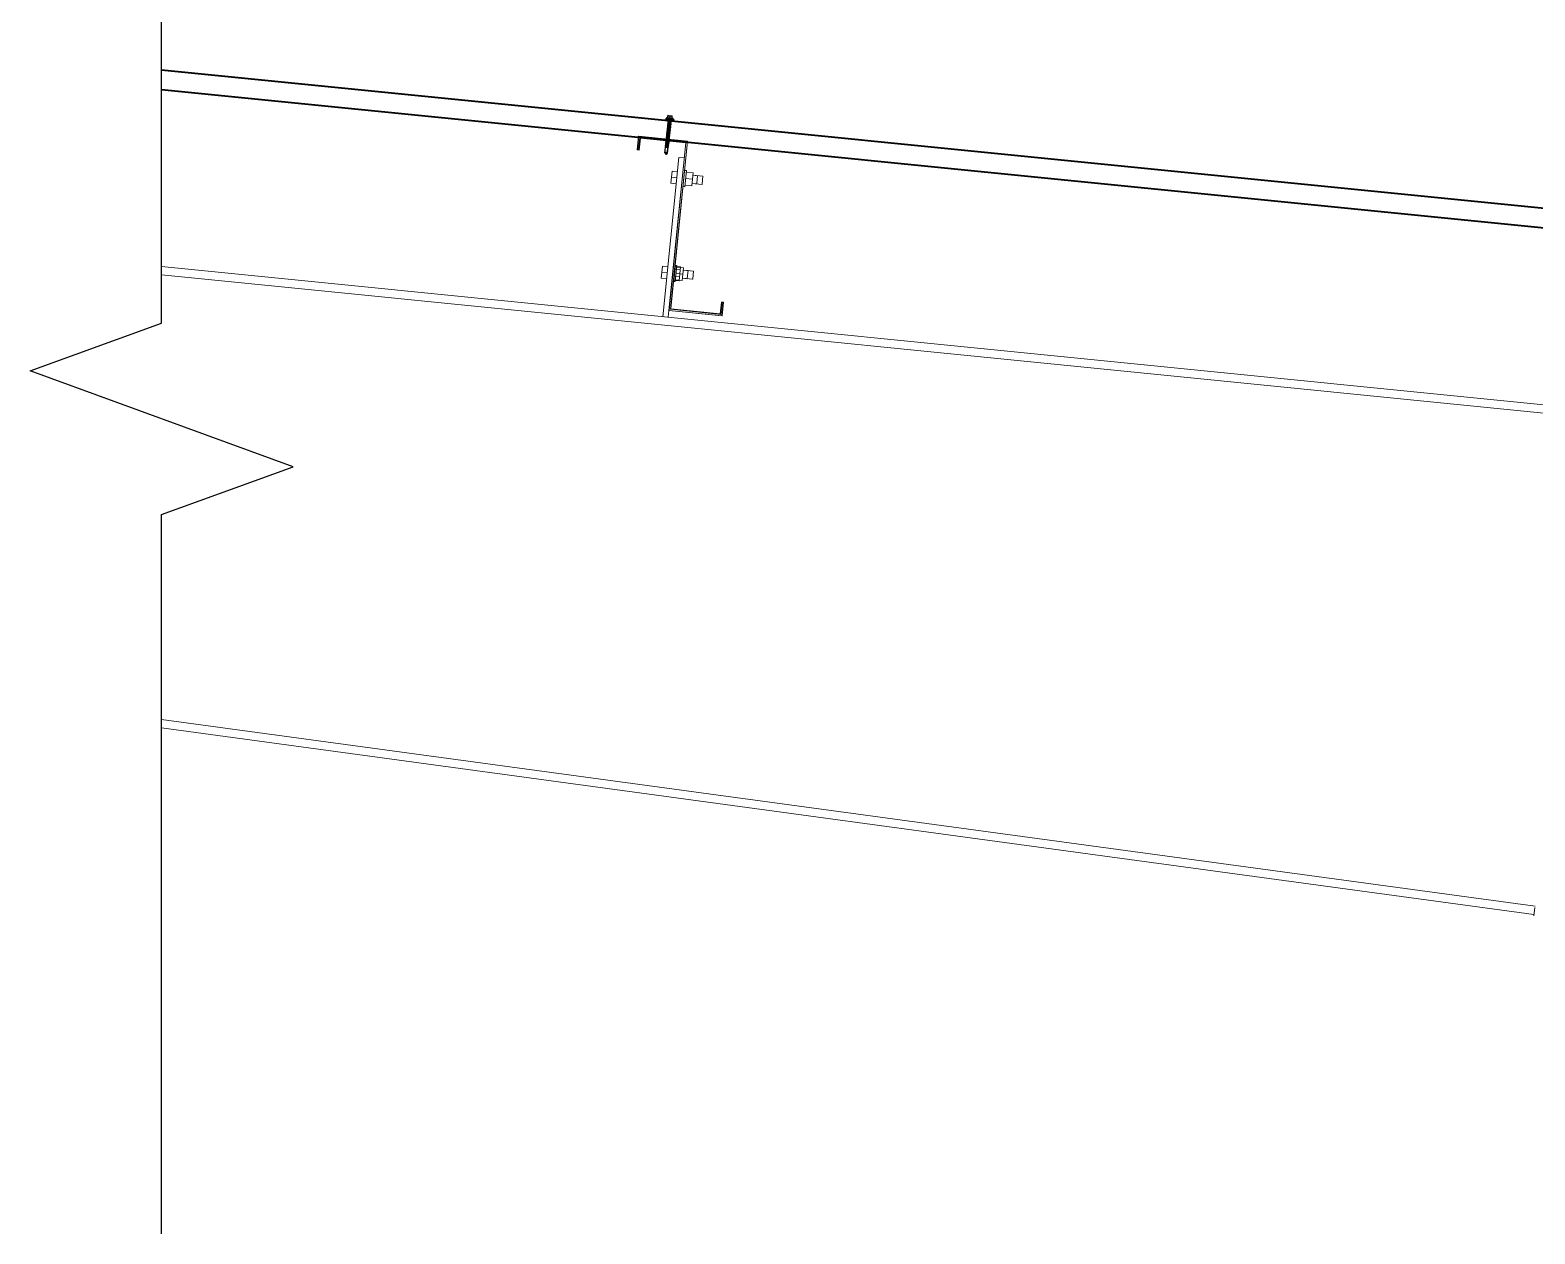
# Model space of a CAD drawing. Header units: inches. Extents: x 1359 to 46357, y -3807 to 191.
# Drawn here: x 23774.45 to 23796.55, y -941.85 to -924.18 of the extents above; entities that cross this region are included whole.
import ezdxf

# ---------------------------------------------------------------- set-up
doc = ezdxf.new("R2010")
doc.units = ezdxf.units.IN
doc.header["$MEASUREMENT"] = 0
doc.layers.add('Bolt', color=1, linetype='Continuous', lineweight=0)
doc.layers.add('S-STEEL-BEAM', color=3, linetype='Continuous', lineweight=0)
doc.layers.add('ROOFING', color=4, linetype='Continuous')
doc.layers.add('STRUCTURE', color=1, linetype='Continuous')

# ---------------------------------------------------------------- blocks, each defined once
blk = doc.blocks.new('*A729')
at = {"layer": 'Bolt', "color": 7, "linetype": 'Continuous', "lineweight": 0}
for p, q in [((524.6284, 328.6444), (524.619, 328.5498)), ((524.6262, 328.6225), (524.6578, 328.6194)), ((524.6272, 328.6445), (524.6284, 328.6444)), ((524.6278, 328.6381), (524.6593, 328.6349)), ((524.6593, 328.6349), (524.6511, 328.553)), ((524.6178, 328.5499), (524.619, 328.5498)), ((524.6196, 328.5561), (524.6511, 328.553)), ((524.6222, 328.5815), (524.6537, 328.5784))]:
    blk.add_line(p, q, dxfattribs=at)
blk = doc.blocks.new('*A740')
at = {"layer": 'S-STEEL-BEAM', "color": 2, "linetype": 'Continuous', "lineweight": 0}
for p, q in [((524.4044, 329.3225), (524.4124, 329.4021)), ((524.4192, 329.3938), (524.412, 329.3218)), ((524.4124, 329.4021), (524.6989, 329.3735)), ((524.6906, 329.3667), (524.4192, 329.3938)), ((524.412, 329.3218), (524.4044, 329.3225)), ((524.5919, 328.3792), (524.6906, 329.3667)), ((524.6989, 329.3735), (524.6002, 328.386)), ((524.8955, 328.3565), (524.9027, 328.4285)), ((524.9023, 328.3482), (524.9103, 328.4278)), ((524.9027, 328.4285), (524.9103, 328.4278)), ((524.5919, 328.3792), (524.9023, 328.3482)), ((524.6002, 328.386), (524.8955, 328.3565))]:
    blk.add_line(p, q, dxfattribs=at)
blk = doc.blocks.new('*A743')
at = {"layer": 'Bolt', "color": 7, "linetype": 'Continuous', "lineweight": 0}
for p, q in [((524.683, 329.2022), (524.693, 329.2012)), ((524.693, 329.2012), (524.6834, 329.1057)), ((524.6844, 329.1157), (524.7242, 329.1117)), ((524.6882, 329.1535), (524.728, 329.1495)), ((524.692, 329.1913), (524.7318, 329.1873)), ((524.7318, 329.1873), (524.7242, 329.1117)), ((524.7256, 329.1256), (524.7853, 329.1196)), ((524.7304, 329.1734), (524.7901, 329.1674)), ((524.7853, 329.1196), (524.7856, 329.1228)), ((524.7856, 329.1228), (524.7901, 329.1674)), ((524.6735, 329.1067), (524.6834, 329.1057)), ((524.6273, 328.645), (524.6372, 328.644)), ((524.6372, 328.644), (524.6277, 328.5485)), ((524.6325, 328.5962), (524.6723, 328.5923)), ((524.6362, 328.6341), (524.676, 328.6301)), ((524.676, 328.6301), (524.6685, 328.5544)), ((524.6747, 328.6161), (524.7344, 328.6102)), ((524.7299, 328.5656), (524.7344, 328.6102)), ((524.6177, 328.5495), (524.6277, 328.5485)), ((524.6287, 328.5584), (524.6685, 328.5544)), ((524.6699, 328.5684), (524.7296, 328.5624)), ((524.7296, 328.5624), (524.7299, 328.5656))]:
    blk.add_line(p, q, dxfattribs=at)
blk = doc.blocks.new('*A744')
at = {"layer": 'Bolt', "color": 7, "linetype": 'Continuous', "lineweight": 0}
for p, q in [((524.6013, 329.126), (524.6085, 329.1976)), ((524.6329, 329.1228), (524.6013, 329.126)), ((524.6049, 329.1618), (524.6365, 329.1586)), ((524.6085, 329.1976), (524.64, 329.1945)), ((524.683, 329.2022), (524.693, 329.2012)), ((524.693, 329.2012), (524.6834, 329.1057)), ((524.6844, 329.1157), (524.7242, 329.1117)), ((524.6882, 329.1535), (524.728, 329.1495)), ((524.7318, 329.1873), (524.692, 329.1913)), ((524.7242, 329.1117), (524.7318, 329.1873)), ((524.7256, 329.1256), (524.7535, 329.1228)), ((524.7304, 329.1734), (524.7582, 329.1706)), ((524.7535, 329.1228), (524.7538, 329.126)), ((524.7538, 329.126), (524.7582, 329.1706)), ((524.6735, 329.1067), (524.6834, 329.1057)), ((524.5456, 328.5687), (524.5528, 328.6404)), ((524.5492, 328.6046), (524.5807, 328.6014)), ((524.5528, 328.6404), (524.5843, 328.6372)), ((524.6273, 328.645), (524.6372, 328.644)), ((524.6372, 328.644), (524.6277, 328.5485)), ((524.6325, 328.5962), (524.6723, 328.5923)), ((524.676, 328.6301), (524.6362, 328.6341)), ((524.6685, 328.5544), (524.676, 328.6301)), ((524.6747, 328.6161), (524.7025, 328.6134)), ((524.6981, 328.5688), (524.7025, 328.6134)), ((524.5771, 328.5656), (524.5456, 328.5687)), ((524.6177, 328.5495), (524.6277, 328.5485)), ((524.6287, 328.5584), (524.6685, 328.5544)), ((524.6699, 328.5684), (524.6977, 328.5656)), ((524.6977, 328.5656), (524.6981, 328.5688))]:
    blk.add_line(p, q, dxfattribs=at)
blk = doc.blocks.new('*A755')
at = {"layer": 'S-STEEL-BEAM', "color": 2, "linetype": 'Continuous', "lineweight": 0}
for p, q in [((524.6484, 329.278), (524.5549, 328.3427)), ((524.6802, 329.2749), (524.6484, 329.278)), ((524.5867, 328.3395), (524.5907, 328.3793))]:
    blk.add_line(p, q, dxfattribs=at)
blk = doc.blocks.new('*A764')
at = {"layer": 'S-STEEL-BEAM', "color": 2, "linetype": 'Continuous', "lineweight": 0}
for p, q in [((524.4136, 329.402), (524.4056, 329.3224)), ((524.7001, 329.3734), (524.4136, 329.402)), ((524.4156, 329.3214), (524.4225, 329.3911)), ((524.4225, 329.3911), (524.6892, 329.3644)), ((524.4056, 329.3224), (524.4156, 329.3214)), ((524.6892, 329.3644), (524.5907, 328.3793)), ((524.6016, 328.3883), (524.7001, 329.3734)), ((524.8991, 328.4289), (524.8922, 328.3592)), ((524.9091, 328.4279), (524.8991, 328.4289)), ((524.9011, 328.3483), (524.9091, 328.4279)), ((524.5907, 328.3793), (524.9011, 328.3483)), ((524.8922, 328.3592), (524.6016, 328.3883))]:
    blk.add_line(p, q, dxfattribs=at)
blk = doc.blocks.new('A$C26A6701F')
at = {"layer": 'STRUCTURE', "color": 1, "linetype": 'Continuous'}
for p, q in [((0, 17.21), (1.33, 17.54)), ((0, 17.08), (0, 17.21)), ((0, 17.21), (4, 17.21)), ((4, 17.08), (0, 17.08)), ((3.94, 16.71), (0.06, 16.71)), ((0.4, 17.84), (3.6, 17.84)), ((0.4, 17.57), (1.2, 17.57)), ((0.93, 17.84), (0.93, 18.77)), ((0.97, 17.84), (1.03, 18.61)), ((1.07, 18.91), (2.93, 18.91)), ((1.13, 15.25), (2.9, 15.52)), ((1.39, 15.45), (1.13, 15.25)), ((1.13, 15.25), (1.39, 15.14)), ((1.13, 14.77), (2.9, 15.05)), ((1.39, 14.98), (1.13, 14.77)), ((1.13, 14.77), (1.39, 14.66)), ((1.19, 16.71), (1.14, 16.67)), ((1.14, 16.67), (1.4, 16.71)), ((1.14, 16.67), (1.4, 16.56)), ((1.14, 16.2), (2.91, 16.47)), ((1.4, 16.4), (1.14, 16.2)), ((1.14, 16.2), (1.39, 16.09)), ((1.14, 15.72), (2.91, 16)), ((1.4, 15.93), (1.14, 15.72)), ((1.14, 15.72), (1.39, 15.61)), ((1.2, 17.57), (2.8, 17.57)), ((1.33, 17.54), (1.33, 17.57)), ((1.33, 17.54), (2.67, 17.54)), ((1.39, 16.09), (2.73, 16.28)), ((1.39, 15.93), (1.39, 16.09)), ((1.39, 15.61), (2.73, 15.81)), ((2.7, 15.64), (1.39, 15.45)), ((1.39, 15.45), (1.39, 15.61)), ((1.39, 15.14), (2.73, 15.33)), ((2.7, 15.16), (1.39, 14.98)), ((1.39, 14.98), (1.39, 15.14)), ((1.39, 14.66), (2.73, 14.86)), ((1.4, 16.56), (2.42, 16.71)), ((2.71, 16.59), (1.4, 16.4)), ((1.4, 16.4), (1.4, 16.56)), ((2.71, 16.11), (1.4, 15.93)), ((1.91, 18.61), (1.97, 17.84)), ((2.04, 17.84), (2.1, 18.61)), ((2.67, 17.54), (2.67, 17.57)), ((2.67, 17.54), (4, 17.21)), ((2.7, 15.64), (2.7, 15.8)), ((2.7, 15.64), (2.9, 15.52)), ((2.7, 15.16), (2.7, 15.33)), ((2.7, 15.16), (2.9, 15.05)), ((2.7, 14.69), (2.7, 14.85)), ((2.71, 16.59), (2.71, 16.71)), ((2.71, 16.59), (2.91, 16.47)), ((2.71, 16.11), (2.71, 16.28)), ((2.71, 16.11), (2.91, 16)), ((2.73, 16.28), (2.91, 16.47)), ((2.73, 15.81), (2.91, 16)), ((2.73, 15.33), (2.9, 15.52)), ((2.73, 14.86), (2.9, 15.05)), ((2.8, 17.57), (3.6, 17.57)), ((2.97, 18.61), (3.04, 17.84)), ((3.07, 17.84), (3.07, 18.77)), ((4, 17.21), (4, 17.08)), ((1.06, 8.13), (2.84, 8.41)), ((1.33, 8.34), (1.06, 8.13)), ((1.06, 8.13), (1.32, 8.02)), ((1.06, 7.65), (2.83, 7.93)), ((1.32, 7.86), (1.06, 7.65)), ((1.06, 7.65), (1.32, 7.55)), ((1.06, 7.18), (2.83, 7.46)), ((1.32, 7.39), (1.06, 7.18)), ((1.07, 8.6), (2.84, 8.88)), ((1.33, 8.81), (1.07, 8.6)), ((1.07, 8.6), (1.33, 8.5)), ((1.08, 9.55), (2.86, 9.83)), ((1.34, 9.76), (1.08, 9.55)), ((1.08, 9.55), (1.34, 9.45)), ((1.08, 9.08), (2.85, 9.36)), ((1.34, 9.29), (1.08, 9.08)), ((1.08, 9.08), (1.34, 8.97)), ((1.09, 10.98), (2.86, 11.25)), ((1.35, 11.18), (1.09, 10.98)), ((1.09, 10.98), (1.35, 10.87)), ((1.09, 10.5), (2.86, 10.78)), ((1.35, 10.71), (1.09, 10.5)), ((1.09, 10.5), (1.35, 10.39)), ((1.09, 10.03), (2.86, 10.3)), ((1.35, 10.23), (1.09, 10.03)), ((1.09, 10.03), (1.34, 9.92)), ((1.1, 11.93), (2.88, 12.2)), ((1.36, 12.13), (1.1, 11.93)), ((1.1, 11.93), (1.36, 11.82)), ((1.1, 11.45), (2.87, 11.73)), ((1.36, 11.66), (1.1, 11.45)), ((1.1, 11.45), (1.36, 11.34)), ((1.11, 12.88), (2.89, 13.15)), ((1.38, 13.08), (1.11, 12.88)), ((1.11, 12.88), (1.37, 12.77)), ((1.11, 12.4), (2.88, 12.68)), ((1.37, 12.61), (1.11, 12.4)), ((1.11, 12.4), (1.37, 12.29)), ((1.12, 14.3), (2.9, 14.57)), ((1.39, 14.5), (1.12, 14.3)), ((1.12, 14.3), (1.38, 14.19)), ((1.12, 13.82), (2.9, 14.1)), ((1.39, 14.03), (1.12, 13.82)), ((1.12, 13.82), (1.38, 13.72)), ((1.12, 13.35), (2.89, 13.63)), ((1.38, 13.56), (1.12, 13.35)), ((1.12, 13.35), (1.38, 13.24)), ((1.32, 8.02), (2.66, 8.22)), ((2.63, 8.05), (1.32, 7.86)), ((1.32, 7.86), (1.32, 8.02)), ((1.32, 7.55), (2.66, 7.74)), ((2.63, 7.57), (1.32, 7.39)), ((1.32, 7.39), (1.32, 7.55)), ((2.64, 9), (1.33, 8.81)), ((1.33, 8.81), (1.34, 8.97)), ((1.33, 8.5), (2.67, 8.69)), ((2.64, 8.52), (1.33, 8.34)), ((1.33, 8.34), (1.33, 8.5)), ((1.34, 9.92), (2.68, 10.11)), ((2.65, 9.95), (1.34, 9.76)), ((1.34, 9.92), (1.34, 9.76)), ((1.34, 9.45), (2.68, 9.64)), ((2.65, 9.47), (1.34, 9.29)), ((1.34, 9.29), (1.34, 9.45)), ((1.34, 8.97), (2.67, 9.17)), ((2.66, 11.37), (1.35, 11.18)), ((1.35, 11.18), (1.36, 11.34)), ((1.35, 10.87), (2.69, 11.06)), ((2.66, 10.89), (1.35, 10.71)), ((1.35, 10.71), (1.35, 10.87)), ((1.35, 10.39), (2.69, 10.59)), ((2.66, 10.42), (1.35, 10.23)), ((1.35, 10.23), (1.35, 10.39)), ((2.68, 12.32), (1.36, 12.13)), ((1.36, 11.82), (2.7, 12.01)), ((2.67, 11.84), (1.36, 11.66)), ((1.36, 11.66), (1.36, 11.82)), ((1.36, 11.34), (2.7, 11.54)), ((1.37, 12.77), (2.71, 12.96)), ((2.68, 12.79), (1.37, 12.61)), ((1.37, 12.61), (1.37, 12.77)), ((1.37, 12.29), (2.71, 12.49)), ((1.37, 12.13), (1.37, 12.29)), ((1.38, 14.19), (2.72, 14.38)), ((1.38, 14.03), (1.38, 14.19)), ((1.38, 13.72), (2.72, 13.91)), ((2.69, 13.74), (1.38, 13.56)), ((1.38, 13.56), (1.38, 13.72)), ((1.38, 13.24), (2.72, 13.44)), ((2.69, 13.27), (1.38, 13.08)), ((1.38, 13.24), (1.38, 13.08)), ((2.7, 14.69), (1.39, 14.5)), ((1.39, 14.5), (1.39, 14.67)), ((2.7, 14.21), (1.39, 14.03)), ((2.63, 8.05), (2.63, 8.21)), ((2.63, 8.05), (2.83, 7.93)), ((2.63, 7.57), (2.63, 7.74)), ((2.63, 7.57), (2.83, 7.46)), ((2.64, 9), (2.64, 9.16)), ((2.64, 9), (2.84, 8.88)), ((2.64, 8.52), (2.64, 8.69)), ((2.64, 8.52), (2.84, 8.41)), ((2.65, 10.1), (2.65, 9.95)), ((2.65, 9.95), (2.86, 9.83)), ((2.65, 9.47), (2.65, 9.64)), ((2.65, 9.47), (2.85, 9.36)), ((2.66, 11.37), (2.67, 11.53)), ((2.66, 11.37), (2.86, 11.25)), ((2.66, 10.89), (2.67, 11.06)), ((2.66, 10.89), (2.86, 10.78)), ((2.66, 10.42), (2.66, 10.58)), ((2.66, 10.42), (2.86, 10.3)), ((2.66, 8.22), (2.84, 8.41)), ((2.66, 7.74), (2.83, 7.93)), ((2.66, 7.27), (2.83, 7.46)), ((2.67, 11.84), (2.67, 12.01)), ((2.67, 11.84), (2.87, 11.73)), ((2.67, 9.17), (2.85, 9.36)), ((2.67, 8.69), (2.84, 8.88)), ((2.68, 12.79), (2.68, 12.96)), ((2.68, 12.79), (2.88, 12.68)), ((2.68, 12.32), (2.68, 12.48)), ((2.68, 12.32), (2.88, 12.2)), ((2.68, 10.11), (2.86, 10.3)), ((2.68, 9.64), (2.86, 9.83)), ((2.69, 13.74), (2.69, 13.91)), ((2.69, 13.74), (2.89, 13.63)), ((2.69, 13.43), (2.69, 13.27)), ((2.69, 13.27), (2.89, 13.15)), ((2.69, 11.06), (2.86, 11.25)), ((2.69, 10.59), (2.86, 10.78)), ((2.7, 14.69), (2.9, 14.57)), ((2.7, 14.21), (2.7, 14.38)), ((2.7, 14.21), (2.9, 14.1)), ((2.7, 12.01), (2.88, 12.2)), ((2.7, 11.54), (2.87, 11.73)), ((2.71, 12.96), (2.89, 13.15)), ((2.71, 12.49), (2.88, 12.68)), ((2.72, 14.38), (2.9, 14.57)), ((2.72, 13.91), (2.9, 14.1)), ((2.72, 13.44), (2.89, 13.63)), ((1.02, 3.86), (2.8, 4.14)), ((1.28, 4.07), (1.02, 3.86)), ((1.02, 3.86), (1.28, 3.75)), ((1.28, 3.59), (1.02, 3.38)), ((1.02, 3.38), (2.31, 3.59)), ((1.02, 3.38), (1.28, 3.28)), ((1.03, 4.81), (2.81, 5.09)), ((1.29, 5.02), (1.03, 4.81)), ((1.03, 4.81), (1.29, 4.7)), ((1.03, 4.33), (2.8, 4.61)), ((1.29, 4.54), (1.03, 4.33)), ((1.03, 4.33), (1.28, 4.23)), ((1.04, 5.76), (2.81, 6.03)), ((1.3, 5.96), (1.04, 5.76)), ((1.04, 5.76), (1.3, 5.65)), ((1.04, 5.28), (2.81, 5.56)), ((1.3, 5.49), (1.04, 5.28)), ((1.04, 5.28), (1.29, 5.17)), ((1.05, 6.71), (2.83, 6.98)), ((1.31, 6.91), (1.05, 6.71)), ((1.05, 6.71), (1.31, 6.6)), ((1.05, 6.23), (2.82, 6.51)), ((1.31, 6.44), (1.05, 6.23)), ((1.05, 6.23), (1.31, 6.12)), ((1.06, 7.18), (1.32, 7.07)), ((1.27, 0.62), (1.28, 3.28)), ((1.27, 0.62), (1.41, 0.81)), ((1.27, 0.62), (1.88, 0.02)), ((1.28, 4.23), (2.62, 4.42)), ((2.62, 4.25), (1.28, 4.07)), ((1.28, 4.07), (1.28, 4.23)), ((1.28, 3.75), (2.62, 3.95)), ((1.28, 3.59), (1.28, 3.75)), ((2.35, 3.74), (1.28, 3.59)), ((1.28, 3.28), (2.21, 3.41)), ((1.29, 5.17), (2.63, 5.37)), ((2.6, 5.2), (1.29, 5.02)), ((1.29, 5.01), (1.29, 5.17)), ((1.29, 4.7), (2.63, 4.9)), ((2.6, 4.72), (1.29, 4.54)), ((1.29, 4.54), (1.29, 4.7)), ((2.61, 6.15), (1.3, 5.96)), ((1.3, 5.96), (1.31, 6.12)), ((1.3, 5.65), (2.64, 5.84)), ((2.61, 5.67), (1.3, 5.49)), ((1.3, 5.49), (1.3, 5.65)), ((2.63, 7.1), (1.31, 6.91)), ((1.31, 6.6), (2.65, 6.79)), ((2.62, 6.62), (1.31, 6.44)), ((1.31, 6.44), (1.31, 6.6)), ((1.31, 6.12), (2.64, 6.32)), ((1.32, 7.07), (2.66, 7.27)), ((1.32, 6.91), (1.32, 7.07)), ((1.67, 0.81), (1.98, 0.02)), ((1.96, 0.08), (2.26, 0.64)), ((1.98, 0.02), (2.6, 0.61)), ((2.38, 0.96), (2.56, 3.71)), ((2.62, 3.78), (2.52, 3.77)), ((2.52, 3.46), (2.61, 3.47)), ((2.54, 3.62), (2.79, 3.66)), ((2.6, 5.2), (2.61, 5.36)), ((2.6, 5.2), (2.81, 5.09)), ((2.6, 4.72), (2.6, 4.89)), ((2.6, 4.72), (2.8, 4.61)), ((2.6, 0.61), (2.61, 3.47)), ((2.61, 6.15), (2.62, 6.31)), ((2.61, 6.15), (2.81, 6.03)), ((2.61, 5.67), (2.61, 5.84)), ((2.61, 5.67), (2.81, 5.56)), ((2.61, 3.47), (2.79, 3.66)), ((2.62, 6.62), (2.62, 6.79)), ((2.62, 6.62), (2.82, 6.51)), ((2.62, 4.42), (2.8, 4.61)), ((2.62, 4.25), (2.62, 4.41)), ((2.8, 4.14), (2.62, 4.25)), ((2.62, 3.95), (2.8, 4.14)), ((2.62, 3.78), (2.62, 3.95)), ((2.79, 3.66), (2.62, 3.78)), ((2.63, 7.1), (2.63, 7.26)), ((2.63, 7.1), (2.83, 6.98)), ((2.63, 5.37), (2.81, 5.56)), ((2.63, 4.9), (2.81, 5.09)), ((2.64, 6.32), (2.82, 6.51)), ((2.64, 5.84), (2.81, 6.03)), ((2.65, 6.79), (2.83, 6.98))]:
    blk.add_line(p, q, dxfattribs=at)
for centre, major_axis, ratio, start_param, end_param in [((-1.11, 16.72), (-0.822, 0.822), 1, 3.915086, 4.236522), ((0.42, 17.71), (0.0956, 0.0956), 1, 0.954633, 3.757756), ((1.07, 18.77), (-0.0943, 0.0943), 1, -0.785398, 0.785398), ((1.47, 18.04), (0.508, 0.508), 1, 0.131933, 1.438864), ((2.54, 18.04), (0.508, 0.508), 1, 0.131933, 1.438864), ((2.93, 18.77), (-0.0943, 0.0943), 1, 3.926991, 5.497787), ((3.55, 17.71), (-0.1, 0.1), 1, 2.701137, 5.152845), ((5.1, 16.72), (-1.15, 0.17), 0.90746, -0.177273, 0.177273), ((1.54, 0.72), (0.111, 0.111), 1, 6.085329, 8.011019), ((1.93, 0.09), (0.0625, 0.0625), 1, 3.247504, 4.535451), ((1.82, 3.74), (0.363, 0.363), 1, 4.808661, 5.407478), ((1.79, 0.99), (0.416, 0.416), 1, 4.859665, 5.449971), ((2.44, 3.68), (0.0836, 0.0836), 1, 5.766736, 8.502032)]:
    blk.add_ellipse(centre, major_axis=major_axis, ratio=ratio, start_param=start_param, end_param=end_param, dxfattribs=at)
blk = doc.blocks.new('A$C598F7958')
at = {"color": 74, "linetype": 'Continuous'}
blk.add_lwpolyline([(3.2808, 82.4498), (3.2808, 88.4845), (4.3847, 88.8863), (2.1769, 89.6899), (3.2808, 90.0917), (3.2808, 96.4657), (3.2808, 96.4657)], dxfattribs=at)
at = {"layer": 'ROOFING', "color": 3}
for p, q in [((3.2808, 92.2202), (21.2164, 90.4265)), ((3.2808, 92.2144), (21.2158, 90.4208)), ((3.2808, 92.0536), (21.0836, 90.2732)), ((3.2808, 92.0479), (21.0976, 90.2661))]:
    blk.add_line(p, q, dxfattribs=at)
at = {"layer": 'S-STEEL-BEAM', "color": 2, "linetype": 'Continuous', "lineweight": 0}
for p, q in [((3.2808, 90.5662), (18.9072, 89.0035)), ((3.2808, 90.4973), (18.9004, 88.9352)), ((3.2808, 86.7658), (14.8066, 85.1983)), ((14.7974, 85.1304), (3.2808, 86.6966)), ((14.8055, 85.187), (14.7963, 85.119))]:
    blk.add_line(p, q, dxfattribs=at)
at = {"color": 9, "linetype": 'Continuous', "xscale": 0.0171428571414674, "yscale": 0.0171428571414674, "zscale": 0.0171428571414674, "rotation": 354.2894068537288}
blk.add_blockref('A$C26A6701F', (7.4814, 91.5122), dxfattribs=at)
at = {"lineweight": 0, "xscale": 1.428571428572468, "yscale": 1.428571428571331, "zscale": 1.428571428571428}
for name in ['*A740', '*A764', '*A755', '*A744', '*A743', '*A729']:
    blk.add_blockref(name, (-741.8767, -378.9155), dxfattribs=at)

msp = doc.modelspace()

# ---------------------------------------------------------------- block references
at = {"color": 8, "xscale": 1.75, "yscale": 1.75, "zscale": 1.75}
msp.add_blockref('A$C598F7958', (23770.6419, -1086.1414), dxfattribs=at)

doc.saveas('drawing.dxf')
